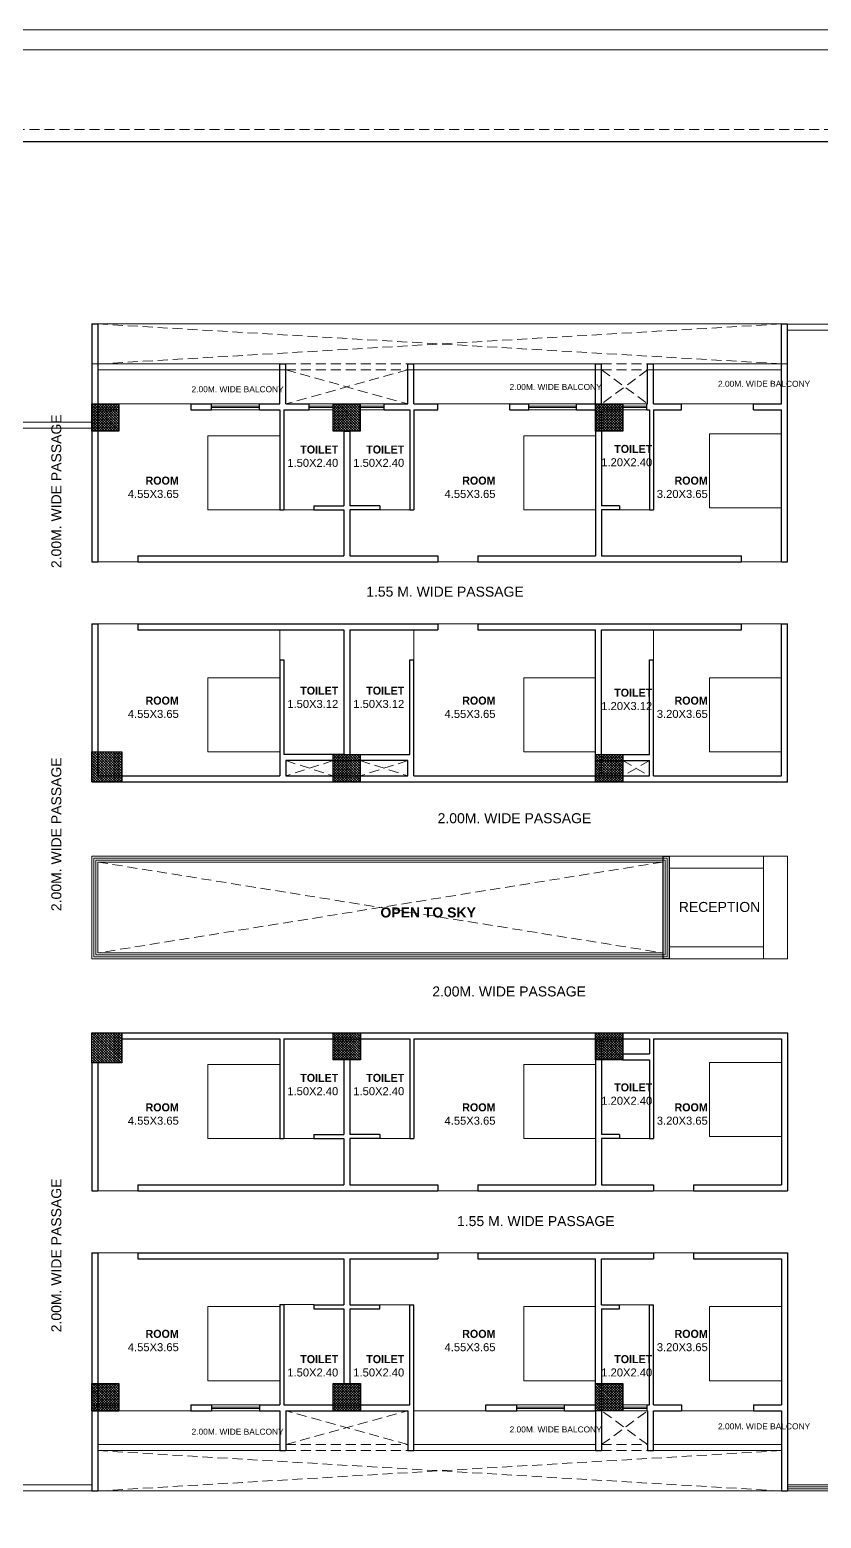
# Model space of a CAD drawing. Header units: feet. Extents: x 1354 to 2117, y 994 to 1430.
# Drawn here: x 1989.07 to 2008.86, y 1351.68 to 1388.89 of the extents above; entities that cross this region are included whole.
import ezdxf

# ---------------------------------------------------------------- set-up
doc = ezdxf.new("R2010")
doc.units = ezdxf.units.FT
doc.linetypes.add('HIDDEN', pattern=[0.375, 0.25, -0.125])
for name, color, linetype, lineweight in [('COLUMN (DCPL)', 10, 'Continuous', 30), ('COLUMN HATCH (DCPL)', 42, 'Continuous', 5), ('door', 42, 'Continuous', 9), ('DUCT (DCPL)', 8, 'HIDDEN', 13), ('Elevation-02_TMOS', 135, 'Continuous', 20), ('Elevation-03_TMOS', 45, 'Continuous', 18), ('H', 253, 'Continuous', 5), ('Railing_TMOS', 98, 'Continuous', 9), ('tex', 7, 'Continuous', 15), ('Text Common_TMOS', 150, 'Continuous', 20), ('wall', 7, 'Continuous', 30), ('WIN', 230, 'Continuous', 9)]:
    doc.layers.add(name, color=color, linetype=linetype, lineweight=lineweight)
doc.styles.add('Arial Narrow', font='arial.ttf')
doc.styles.get("Standard").update_dxf_attribs({"font": 'arial.ttf'})

msp = doc.modelspace()

# ---------------------------------------------------------------- hatches: boundary and pattern name
at = {"layer": 'COLUMN HATCH (DCPL)'}
h = msp.add_hatch(dxfattribs=at)
h.set_pattern_fill('SACNCR', color=256, scale=0.5, angle=450, style=0)
h.set_pattern_definition([(135, (8104.729878, 1047.45529), (-0.03314563037, -0.03314563037), []), (135, (8104.729878, 1047.488436), (-0.03314563037, -0.03314563037), [0, -0.046875])])
h.paths.add_polyline_path([(1990.618, 1378.8556), (1990.618, 1379.5356), (1991.298, 1379.5356), (1991.298, 1378.8556)], flags=0)
h = msp.add_hatch(dxfattribs=at)
h.set_pattern_fill('SACNCR', color=256, scale=0.5, angle=450, style=0)
h.set_pattern_definition([(135, (8104.464878, 1047.455294), (-0.03314563037, -0.03314563037), []), (135, (8104.464878, 1047.48844), (-0.03314563037, -0.03314563037), [0, -0.046875])])
h.paths.add_polyline_path([(1996.653, 1378.8556), (1996.653, 1379.5356), (1997.333, 1379.5356), (1997.333, 1378.8556)], flags=0)
h = msp.add_hatch(dxfattribs=at)
h.set_pattern_fill('SACNCR', color=256, scale=0.5, angle=450, style=0)
h.set_pattern_definition([(135, (8104.729878, 1047.455294), (-0.03314563037, -0.03314563037), []), (135, (8104.729878, 1047.48844), (-0.03314563037, -0.03314563037), [0, -0.046875])])
h.paths.add_polyline_path([(2003.218, 1378.8556), (2003.218, 1379.5356), (2003.898, 1379.5356), (2003.898, 1378.8556)], flags=0)
h = msp.add_hatch(dxfattribs=at)
h.set_pattern_fill('SACNCR', color=256, scale=0.5, angle=450, style=0)
h.set_pattern_definition([(135, (8104.764878, 1048.020294), (-0.03314563037, -0.03314563037), []), (135, (8104.764878, 1048.05344), (-0.03314563037, -0.03314563037), [0, -0.046875])])
h.paths.add_polyline_path([(1990.618, 1370.0856), (1990.618, 1370.8356), (1991.368, 1370.8356), (1991.368, 1370.0856)], flags=0)
h = msp.add_hatch(dxfattribs=at)
h.set_pattern_fill('SACNCR', color=256, scale=0.5, angle=450, style=0)
h.set_pattern_definition([(135, (8104.464878, 1047.985294), (-0.03314563037, -0.03314563037), []), (135, (8104.464878, 1048.01844), (-0.03314563037, -0.03314563037), [0, -0.046875])])
h.paths.add_polyline_path([(1996.653, 1370.0856), (1996.653, 1370.7656), (1997.333, 1370.7656), (1997.333, 1370.0856)], flags=0)
h = msp.add_hatch(dxfattribs=at)
h.set_pattern_fill('SACNCR', color=256, scale=0.5, angle=450, style=0)
h.set_pattern_definition([(135, (8104.729878, 1047.985294), (-0.03314563037, -0.03314563037), []), (135, (8104.729878, 1048.01844), (-0.03314563037, -0.03314563037), [0, -0.046875])])
h.paths.add_polyline_path([(2003.218, 1370.0856), (2003.218, 1370.7656), (2003.898, 1370.7656), (2003.898, 1370.0856)], flags=0)
h = msp.add_hatch(dxfattribs=at)
h.set_pattern_fill('SACNCR', color=256, scale=0.5, angle=450, style=0)
h.set_pattern_definition([(135, (8104.764878, 1047.420286), (-0.03314563037, -0.03314563037), []), (135, (8104.764878, 1047.45343), (-0.03314563037, -0.03314563037), [0, -0.046875])])
h.paths.add_polyline_path([(1990.618, 1363.0639), (1990.618, 1363.8139), (1991.368, 1363.8139), (1991.368, 1363.0639)], flags=0)
h = msp.add_hatch(dxfattribs=at)
h.set_pattern_fill('SACNCR', color=256, scale=0.5, angle=450, style=0)
h.set_pattern_definition([(135, (8104.46558, 1047.455286), (-0.03314563037, -0.03314563037), []), (135, (8104.46558, 1047.48843), (-0.03314563037, -0.03314563037), [0, -0.046875])])
h.paths.add_polyline_path([(1996.6537, 1363.1339), (1996.6537, 1363.8139), (1997.3337, 1363.8139), (1997.3337, 1363.1339)], flags=0)
h = msp.add_hatch(dxfattribs=at)
h.set_pattern_fill('SACNCR', color=256, scale=0.5, angle=450, style=0)
h.set_pattern_definition([(135, (8104.729878, 1047.455286), (-0.03314563037, -0.03314563037), []), (135, (8104.729878, 1047.48843), (-0.03314563037, -0.03314563037), [0, -0.046875])])
h.paths.add_polyline_path([(2003.218, 1363.1339), (2003.218, 1363.8139), (2003.898, 1363.8139), (2003.898, 1363.1339)], flags=0)
h = msp.add_hatch(dxfattribs=at)
h.set_pattern_fill('SACNCR', color=256, scale=0.5, angle=450, style=0)
h.set_pattern_definition([(135, (8104.729878, 1047.985286), (-0.03314563037, -0.03314563037), []), (135, (8104.729878, 1048.01843), (-0.03314563037, -0.03314563037), [0, -0.046875])])
h.paths.add_polyline_path([(1990.618, 1354.3639), (1990.618, 1355.0439), (1991.298, 1355.0439), (1991.298, 1354.3639)], flags=0)
h = msp.add_hatch(dxfattribs=at)
h.set_pattern_fill('SACNCR', color=256, scale=0.5, angle=450, style=0)
h.set_pattern_definition([(135, (8104.46558, 1047.985286), (-0.03314563037, -0.03314563037), []), (135, (8104.46558, 1048.01843), (-0.03314563037, -0.03314563037), [0, -0.046875])])
h.paths.add_polyline_path([(1996.6537, 1354.3639), (1996.6537, 1355.0439), (1997.3337, 1355.0439), (1997.3337, 1354.3639)], flags=0)
h = msp.add_hatch(dxfattribs=at)
h.set_pattern_fill('SACNCR', color=256, scale=0.5, angle=450, style=0)
h.set_pattern_definition([(135, (8104.729878, 1047.985286), (-0.03314563037, -0.03314563037), []), (135, (8104.729878, 1048.01843), (-0.03314563037, -0.03314563037), [0, -0.046875])])
h.paths.add_polyline_path([(2003.218, 1354.3639), (2003.218, 1355.0439), (2003.898, 1355.0439), (2003.898, 1354.3639)], flags=0)

# ---------------------------------------------------------------- linework, layer by layer
at = {"color": 7, "lineweight": 20}
for points in [[(1964.0133, 1388.8852), (2049.7845, 1388.8852), (2049.7845, 1308.746), (1964.0133, 1308.746)], [(1964.5133, 1388.3852), (2049.2845, 1388.3852), (2049.2845, 1309.246), (1964.5133, 1309.246)]]:
    msp.add_lwpolyline(points, close=True, dxfattribs=at)
at = {"layer": 'COLUMN (DCPL)'}
for points in [[(1990.618, 1378.8556), (1990.618, 1379.5356), (1991.298, 1379.5356), (1991.298, 1378.8556)], [(1996.653, 1378.8556), (1996.653, 1379.5356), (1997.333, 1379.5356), (1997.333, 1378.8556)], [(2003.218, 1378.8556), (2003.218, 1379.5356), (2003.898, 1379.5356), (2003.898, 1378.8556)], [(1990.618, 1370.0856), (1990.618, 1370.8356), (1991.368, 1370.8356), (1991.368, 1370.0856)], [(1996.653, 1370.0856), (1996.653, 1370.7656), (1997.333, 1370.7656), (1997.333, 1370.0856)], [(2003.218, 1370.0856), (2003.218, 1370.7656), (2003.898, 1370.7656), (2003.898, 1370.0856)], [(1990.618, 1363.0639), (1990.618, 1363.8139), (1991.368, 1363.8139), (1991.368, 1363.0639)], [(1996.6537, 1363.1339), (1996.6537, 1363.8139), (1997.3337, 1363.8139), (1997.3337, 1363.1339)], [(2003.218, 1363.1339), (2003.218, 1363.8139), (2003.898, 1363.8139), (2003.898, 1363.1339)], [(1990.618, 1354.3639), (1990.618, 1355.0439), (1991.298, 1355.0439), (1991.298, 1354.3639)], [(1996.6537, 1354.3639), (1996.6537, 1355.0439), (1997.3337, 1355.0439), (1997.3337, 1354.3639)], [(2003.218, 1354.3639), (2003.218, 1355.0439), (2003.898, 1355.0439), (2003.898, 1354.3639)]]:
    msp.add_lwpolyline(points, close=True, dxfattribs=at)
at = {"layer": 'door'}
for p, q in [((1991.298, 1379.5356), (1993.098, 1379.5356)), ((1999.268, 1379.5356), (2001.068, 1379.5356)), ((2005.368, 1379.5356), (2007.168, 1379.5356)), ((1995.418, 1376.8856), (1996.168, 1376.8856)), ((1997.818, 1376.8856), (1998.568, 1376.8856)), ((2004.568, 1376.8856), (2003.818, 1376.8856)), ((1991.7681, 1375.5856), (1990.7681, 1375.5856)), ((2000.2681, 1375.5856), (1999.2681, 1375.5856)), ((2007.8681, 1375.5856), (2006.8681, 1375.5856)), ((1991.7681, 1374.0357), (1990.7681, 1374.0357)), ((1995.318, 1373.1347), (1995.3182, 1373.8847)), ((1998.668, 1373.134), (1998.6682, 1373.884)), ((2000.2681, 1374.0337), (1999.2681, 1374.0337)), ((2004.668, 1373.134), (2004.6682, 1373.8827)), ((2007.8681, 1374.032), (2006.8681, 1374.032)), ((1996.168, 1361.1675), (1995.418, 1361.1675)), ((1998.568, 1361.1675), (1997.818, 1361.1675)), ((2004.568, 1361.1675), (2003.818, 1361.1675)), ((1991.7681, 1359.8639), (1990.7681, 1359.8639)), ((2000.2681, 1359.8639), (1999.2681, 1359.8639)), ((2005.6681, 1359.8639), (2004.6681, 1359.8639)), ((1991.7681, 1358.3139), (1990.7681, 1358.3139)), ((2000.2681, 1358.3139), (1999.2681, 1358.3139)), ((2005.6681, 1358.3139), (2004.6681, 1358.3139)), ((1995.418, 1357.0167), (1996.168, 1357.0167)), ((1997.818, 1357.0162), (1998.568, 1357.0162)), ((2003.818, 1357.0162), (2004.568, 1357.0162)), ((1991.298, 1354.3639), (1993.098, 1354.3639)), ((1998.668, 1354.3639), (2000.468, 1354.3639)), ((2005.368, 1354.3639), (2007.168, 1354.3639))]:
    msp.add_line(p, q, dxfattribs=at)
at = {"layer": 'DUCT (DCPL)'}
for p, q in [((1990.768, 1381.5314), (2007.868, 1380.5335)), ((2007.868, 1381.5314), (1990.768, 1380.5314)), ((1995.468, 1380.5314), (1998.518, 1380.5314)), ((2003.368, 1380.5314), (2004.518, 1380.5314)), ((1995.468, 1380.3814), (1998.518, 1379.5356)), ((1998.518, 1380.3814), (1995.468, 1379.5356)), ((1995.468, 1380.3814), (1998.518, 1380.3814)), ((2003.368, 1380.3814), (2004.518, 1380.3814)), ((2003.368, 1380.3814), (2004.518, 1379.5356)), ((2004.518, 1380.3814), (2003.368, 1379.5356)), ((1995.468, 1370.6156), (1996.653, 1370.2344)), ((1996.653, 1370.6156), (1995.468, 1370.2347)), ((1997.333, 1370.6156), (1998.518, 1370.234)), ((1998.518, 1370.6156), (1997.333, 1370.2343)), ((2003.898, 1370.6156), (2004.568, 1370.2327)), ((2004.568, 1370.6156), (2003.898, 1370.2329)), ((1990.768, 1368.0814), (2004.9036, 1365.8097)), ((2004.9036, 1368.0814), (1990.768, 1365.8097)), ((1995.468, 1353.5182), (1998.518, 1354.3639)), ((1998.518, 1353.5182), (1995.468, 1354.3639)), ((2003.368, 1353.5182), (2004.518, 1354.3639)), ((2004.518, 1353.5182), (2003.368, 1354.3639)), ((1990.768, 1353.3682), (2007.868, 1352.3595)), ((2007.868, 1353.3682), (1990.768, 1352.3595)), ((1995.468, 1353.5182), (1998.518, 1353.5182)), ((1995.468, 1353.3682), (1998.518, 1353.3682)), ((2003.368, 1353.5182), (2004.518, 1353.5182)), ((2003.368, 1353.3682), (2004.518, 1353.3682))]:
    msp.add_line(p, q, dxfattribs=at)
at = {"layer": 'Elevation-02_TMOS'}
msp.add_lwpolyline([(2007.418, 1365.6597), (2007.418, 1368.2314), (2008.018, 1368.2314), (2008.018, 1365.6597)], close=True, dxfattribs=at)
at = {"layer": 'Elevation-03_TMOS'}
for p, q in [((2007.418, 1368.2314), (2005.0536, 1368.2314)), ((2007.418, 1367.9314), (2005.0536, 1367.9314)), ((2007.418, 1365.9597), (2005.0536, 1365.9597)), ((2007.418, 1365.6597), (2005.0536, 1365.6597))]:
    msp.add_line(p, q, dxfattribs=at)
at = {"layer": 'H', "linetype": 'HIDDEN'}
msp.add_lwpolyline([(1966.5584, 1386.3911), (2048.0535, 1386.3911), (2048.0535, 1320.9906), (1966.5584, 1320.9906)], close=True, dxfattribs=at)
at = {"layer": 'H'}
for points in [[(1993.518, 1378.7356), (1995.318, 1378.7356), (1995.318, 1376.8856), (1993.518, 1376.8856)], [(2001.418, 1378.7356), (2003.218, 1378.7356), (2003.218, 1376.8856), (2001.418, 1376.8856)], [(2006.068, 1378.7856), (2007.868, 1378.7856), (2007.868, 1376.9356), (2006.068, 1376.9356)], [(1993.518, 1372.6848), (1995.318, 1372.6848), (1995.318, 1370.8348), (1993.518, 1370.8348)], [(2001.418, 1372.6848), (2003.218, 1372.6848), (2003.218, 1370.8348), (2001.418, 1370.8348)], [(2006.068, 1372.6848), (2007.868, 1372.6848), (2007.868, 1370.8348), (2006.068, 1370.8348)], [(1993.518, 1363.0175), (1995.318, 1363.0175), (1995.318, 1361.1675), (1993.518, 1361.1675)], [(2001.418, 1363.0175), (2003.218, 1363.0175), (2003.218, 1361.1675), (2001.418, 1361.1675)], [(2006.068, 1363.0675), (2007.868, 1363.0675), (2007.868, 1361.2175), (2006.068, 1361.2175)], [(1993.518, 1356.9667), (1995.318, 1356.9667), (1995.318, 1355.1167), (1993.518, 1355.1167)], [(2001.418, 1356.9667), (2003.218, 1356.9667), (2003.218, 1355.1167), (2001.418, 1355.1167)], [(2006.068, 1356.9667), (2007.868, 1356.9667), (2007.868, 1355.1167), (2006.068, 1355.1167)]]:
    msp.add_lwpolyline(points, close=True, dxfattribs=at)
at = {"layer": 'Railing_TMOS'}
for p, q in [((1990.768, 1381.5314), (2008.018, 1381.5314)), ((2008.018, 1381.5292), (2014.318, 1381.5292)), ((2008.018, 1381.3792), (2014.318, 1381.3792)), ((1990.618, 1380.5314), (1995.468, 1380.5314)), ((1998.518, 1380.5314), (2003.368, 1380.5314)), ((2004.518, 1380.5314), (2008.018, 1380.5314)), ((1990.768, 1380.3814), (1995.468, 1380.3814)), ((1998.518, 1380.3814), (2003.368, 1380.3814)), ((2004.518, 1380.3814), (2007.868, 1380.3814)), ((1988.618, 1379.0774), (1990.618, 1379.0774)), ((1988.618, 1378.9274), (1990.618, 1378.9274)), ((1990.768, 1353.5182), (1995.318, 1353.5182)), ((1990.768, 1353.3682), (1995.318, 1353.3682)), ((1998.668, 1353.5182), (2003.218, 1353.5182)), ((1998.668, 1353.3682), (2003.218, 1353.3682)), ((2004.668, 1353.5182), (2007.868, 1353.5182)), ((2004.668, 1353.3682), (2007.868, 1353.3682)), ((1988.618, 1352.5095), (1990.618, 1352.5095)), ((2008.018, 1352.5095), (2014.318, 1352.5095)), ((1988.618, 1352.3595), (1990.618, 1352.3595)), ((1990.768, 1352.3595), (2007.868, 1352.3595)), ((2008.018, 1352.4595), (2014.318, 1352.4595)), ((2008.018, 1352.4095), (2014.318, 1352.4095)), ((2008.018, 1352.3595), (2014.318, 1352.3595))]:
    msp.add_line(p, q, dxfattribs=at)
for points in [[(1990.618, 1368.2314), (2005.0536, 1368.2314), (2005.0536, 1365.6597), (1990.618, 1365.6597)], [(1990.668, 1368.1814), (2005.0036, 1368.1814), (2005.0036, 1365.7097), (1990.668, 1365.7097)], [(1990.718, 1368.1314), (2004.9536, 1368.1314), (2004.9536, 1365.7597), (1990.718, 1365.7597)], [(1990.768, 1368.0814), (2004.9036, 1368.0814), (2004.9036, 1365.8097), (1990.768, 1365.8097), (1990.768, 1368.0814)]]:
    msp.add_lwpolyline(points, close=True, dxfattribs=at)
at = {"layer": 'wall'}
for p, q in [((1990.618, 1381.5314), (1990.618, 1375.5856)), ((1990.618, 1381.5314), (1990.768, 1381.5314)), ((1990.768, 1381.5314), (1990.768, 1375.5856)), ((2007.868, 1379.5356), (2007.868, 1381.5314)), ((2007.868, 1381.5314), (2008.018, 1381.5314)), ((2008.018, 1375.5856), (2008.018, 1381.5314)), ((1995.318, 1379.5356), (1995.318, 1380.5314)), ((1995.318, 1380.5314), (1995.468, 1380.5314)), ((1995.468, 1379.5356), (1995.468, 1380.5314)), ((1998.518, 1379.5356), (1998.518, 1380.5314)), ((1998.518, 1380.5314), (1998.668, 1380.5314)), ((1998.668, 1379.5356), (1998.668, 1380.5314)), ((2003.218, 1379.5356), (2003.218, 1380.5314)), ((2003.218, 1380.5314), (2003.368, 1380.5314)), ((2003.368, 1379.5356), (2003.368, 1380.5314)), ((2004.518, 1379.5356), (2004.518, 1380.5314)), ((2004.518, 1380.5314), (2004.668, 1380.5314)), ((2004.668, 1379.5356), (2004.668, 1380.5314)), ((1990.618, 1379.5356), (1991.298, 1379.5356)), ((1990.768, 1379.3856), (1991.298, 1379.3856)), ((1991.298, 1379.5356), (1991.298, 1379.3856)), ((1993.098, 1379.5356), (1993.608, 1379.5356)), ((1993.098, 1379.5356), (1993.098, 1379.3856)), ((1993.098, 1379.3856), (1993.608, 1379.3856)), ((1993.608, 1379.3856), (1993.608, 1379.5356)), ((1994.808, 1379.3856), (1994.808, 1379.5356)), ((1994.808, 1379.5356), (1995.318, 1379.5356)), ((1994.808, 1379.3856), (1995.318, 1379.3856)), ((1995.318, 1379.3856), (1995.318, 1376.8856)), ((1995.418, 1379.3856), (1996.053, 1379.3856)), ((1995.418, 1379.3856), (1995.418, 1376.8856)), ((1995.468, 1379.5356), (1996.053, 1379.5356)), ((1996.053, 1379.3856), (1996.053, 1379.5356)), ((1997.933, 1379.5356), (1998.518, 1379.5356)), ((1997.933, 1379.3856), (1997.933, 1379.5356)), ((1997.933, 1379.3856), (1998.568, 1379.3856)), ((1998.568, 1379.3856), (1998.568, 1376.8856)), ((1998.668, 1379.5356), (1999.268, 1379.5356)), ((1998.668, 1379.3856), (1999.268, 1379.3856)), ((1998.668, 1379.3856), (1998.668, 1376.8856)), ((1999.268, 1379.3856), (1999.268, 1379.5356)), ((2001.068, 1379.5356), (2001.543, 1379.5356)), ((2001.068, 1379.3856), (2001.068, 1379.5356)), ((2001.068, 1379.3856), (2001.543, 1379.3856)), ((2001.543, 1379.3856), (2001.543, 1379.5356)), ((2002.743, 1379.5356), (2003.218, 1379.5356)), ((2002.743, 1379.3856), (2002.743, 1379.5356)), ((2002.743, 1379.3856), (2003.218, 1379.3856)), ((2003.218, 1379.3856), (2003.218, 1375.7356)), ((2003.368, 1379.5356), (2003.898, 1379.5356)), ((2003.368, 1379.3856), (2003.898, 1379.3856)), ((2003.368, 1379.3856), (2003.368, 1376.9856)), ((2003.898, 1379.3856), (2003.898, 1379.5356)), ((2004.498, 1379.3856), (2004.498, 1379.5356)), ((2004.498, 1379.5356), (2004.518, 1379.5356)), ((2004.498, 1379.3856), (2004.568, 1379.3856)), ((2004.568, 1379.3856), (2004.568, 1376.8856)), ((2004.668, 1379.5356), (2005.368, 1379.5356)), ((2004.668, 1379.3856), (2005.368, 1379.3856)), ((2004.668, 1379.3856), (2004.668, 1376.8856)), ((2005.368, 1379.3856), (2005.368, 1379.5356)), ((2007.168, 1379.5356), (2007.868, 1379.5356)), ((2007.168, 1379.3856), (2007.168, 1379.5356)), ((2007.168, 1379.3856), (2007.868, 1379.3856)), ((2007.868, 1375.5856), (2007.868, 1379.3856)), ((1996.918, 1378.8556), (1996.918, 1376.9856)), ((1996.918, 1378.8556), (1997.068, 1378.8556)), ((1997.068, 1378.8556), (1997.068, 1376.9856)), ((1995.318, 1376.8856), (1995.418, 1376.8856)), ((1996.168, 1376.9856), (1996.168, 1376.8856)), ((1996.168, 1376.9856), (1996.918, 1376.9856)), ((1996.168, 1376.8856), (1996.918, 1376.8856)), ((1996.918, 1376.8856), (1996.918, 1375.7356)), ((1997.818, 1376.9856), (1997.068, 1376.9856)), ((1997.068, 1376.8856), (1997.068, 1375.7356)), ((1997.818, 1376.8856), (1997.068, 1376.8856)), ((1997.818, 1376.9856), (1997.818, 1376.8856)), ((1998.568, 1376.8856), (1998.668, 1376.8856)), ((2003.818, 1376.9856), (2003.368, 1376.9856)), ((2003.368, 1376.8856), (2003.368, 1375.7356)), ((2003.818, 1376.8856), (2003.368, 1376.8856)), ((2003.818, 1376.9856), (2003.818, 1376.8856)), ((2004.568, 1376.8856), (2004.668, 1376.8856)), ((1990.618, 1375.5856), (1990.768, 1375.5856)), ((1991.768, 1375.7356), (1996.918, 1375.7356)), ((1991.768, 1375.7356), (1991.768, 1375.5856)), ((1991.768, 1375.5856), (1999.268, 1375.5856)), ((1997.068, 1375.7356), (1999.268, 1375.7356)), ((1999.268, 1375.7356), (1999.268, 1375.5856)), ((2000.268, 1375.7356), (2003.218, 1375.7356)), ((2000.268, 1375.7356), (2000.268, 1375.5856)), ((2000.268, 1375.5856), (2006.868, 1375.5856)), ((2003.368, 1375.7356), (2006.868, 1375.7356)), ((2006.868, 1375.5856), (2006.868, 1375.7356)), ((2007.868, 1375.5856), (2008.018, 1375.5856)), ((1990.618, 1374.0357), (1990.768, 1374.0357)), ((1990.618, 1374.0357), (1990.618, 1370.0857)), ((1990.768, 1374.0357), (1990.768, 1370.2357)), ((1991.768, 1374.0357), (1991.768, 1373.8855)), ((1991.768, 1374.0355), (1999.268, 1374.0339)), ((1991.768, 1373.8855), (1996.918, 1373.8844)), ((1996.918, 1373.8844), (1996.918, 1370.7656)), ((1997.068, 1373.8843), (1999.268, 1373.8839)), ((1997.068, 1373.8843), (1997.068, 1370.7656)), ((1999.268, 1374.0339), (1999.268, 1373.8839)), ((2000.268, 1374.0337), (2006.868, 1374.0322)), ((2000.268, 1374.0337), (2000.268, 1373.8837)), ((2000.268, 1373.8837), (2003.218, 1373.883)), ((2003.218, 1374.033), (2003.218, 1374.0343)), ((2003.218, 1370.2343), (2003.218, 1373.883)), ((2003.368, 1374.033), (2003.368, 1374.0343)), ((2003.368, 1373.883), (2006.868, 1373.8822)), ((2003.368, 1370.2343), (2003.368, 1373.883)), ((2006.868, 1373.8822), (2006.868, 1374.0322)), ((2007.868, 1374.032), (2008.0189, 1374.032)), ((2007.868, 1370.232), (2007.868, 1374.032)), ((2008.018, 1370.0815), (2008.018, 1374.032)), ((1995.318, 1373.1347), (1995.418, 1373.1347)), ((1995.318, 1373.1347), (1995.318, 1370.2347)), ((1995.418, 1373.1347), (1995.418, 1370.7656)), ((1998.568, 1373.134), (1998.668, 1373.134)), ((1998.568, 1370.7656), (1998.568, 1373.134)), ((1998.668, 1370.234), (1998.668, 1373.134)), ((2004.568, 1370.7656), (2004.568, 1373.134)), ((2004.568, 1373.134), (2004.668, 1373.134)), ((2004.668, 1370.2327), (2004.668, 1373.134)), ((1996.918, 1370.7656), (1995.418, 1370.7656)), ((1997.068, 1370.7656), (1998.568, 1370.7656)), ((2003.218, 1370.7656), (2004.568, 1370.7656)), ((1995.468, 1370.6156), (1995.468, 1370.2347)), ((1998.518, 1370.6156), (1995.468, 1370.6156)), ((1998.518, 1370.234), (1998.518, 1370.6156)), ((2003.218, 1370.6156), (2004.568, 1370.6156)), ((2004.568, 1370.2327), (2004.568, 1370.6156)), ((1990.618, 1370.0857), (2008.018, 1370.082)), ((1990.768, 1370.2357), (1995.318, 1370.2347)), ((1993.1505, 1370.085), (1993.1505, 1370.0852)), ((1993.3005, 1370.085), (1993.3005, 1370.0852)), ((1995.468, 1370.2347), (1998.518, 1370.234)), ((1998.668, 1370.234), (2004.568, 1370.2327)), ((2004.668, 1370.2327), (2007.868, 1370.232)), ((2007.868, 1370.0815), (2007.868, 1370.082)), ((1991.368, 1363.8139), (2008.018, 1363.8139)), ((1991.368, 1363.6639), (1995.318, 1363.6639)), ((1995.318, 1363.6639), (1995.318, 1361.1675)), ((1995.418, 1363.6639), (1998.568, 1363.6639)), ((1995.418, 1363.6639), (1995.418, 1361.1675)), ((1998.568, 1363.6639), (1998.568, 1361.1675)), ((1998.668, 1363.6639), (2004.568, 1363.6639)), ((1998.668, 1363.6639), (1998.668, 1361.1675)), ((2003.218, 1363.6675), (2003.218, 1360.0139)), ((2003.368, 1363.6675), (2003.368, 1361.2675)), ((2004.568, 1363.6639), (2004.568, 1363.2839)), ((2004.668, 1363.6639), (2007.868, 1363.6639)), ((2004.668, 1363.6639), (2004.668, 1361.1675)), ((2007.868, 1363.6639), (2007.868, 1360.0139)), ((2008.018, 1363.8139), (2008.018, 1359.8639)), ((2003.898, 1363.2839), (2004.568, 1363.2839)), ((1990.618, 1363.0639), (1990.618, 1359.8639)), ((1990.768, 1363.0639), (1990.768, 1359.8639)), ((1996.918, 1363.1375), (1996.918, 1361.2675)), ((1997.068, 1363.1375), (1997.068, 1361.2675)), ((2003.898, 1363.1339), (2004.568, 1363.1339)), ((2004.568, 1363.1339), (2004.568, 1361.1675)), ((1995.318, 1361.1675), (1995.418, 1361.1675)), ((1996.168, 1361.2675), (1996.168, 1361.1675)), ((1996.168, 1361.2675), (1996.918, 1361.2675)), ((1996.168, 1361.1675), (1996.918, 1361.1675)), ((1996.918, 1361.1675), (1996.918, 1360.0139)), ((1997.818, 1361.2675), (1997.068, 1361.2675)), ((1997.068, 1361.1675), (1997.068, 1360.0139)), ((1997.818, 1361.1675), (1997.068, 1361.1675)), ((1997.818, 1361.2675), (1997.818, 1361.1675)), ((1998.568, 1361.1675), (1998.668, 1361.1675)), ((2003.818, 1361.2675), (2003.368, 1361.2675)), ((2003.368, 1361.1675), (2003.368, 1360.0139)), ((2003.818, 1361.1675), (2003.368, 1361.1675)), ((2003.818, 1361.2675), (2003.818, 1361.1675)), ((2004.568, 1361.1675), (2004.668, 1361.1675)), ((1991.768, 1360.0139), (1991.768, 1359.8639)), ((1991.768, 1360.0139), (1996.918, 1360.0139)), ((1997.068, 1360.0139), (1999.268, 1360.0139)), ((1999.268, 1360.0139), (1999.268, 1359.8639)), ((2000.268, 1360.0139), (2003.218, 1360.0139)), ((2000.268, 1360.0139), (2000.268, 1359.8639)), ((2003.368, 1360.0139), (2004.668, 1360.0139)), ((2004.668, 1360.0139), (2004.668, 1359.8639)), ((2005.668, 1360.0139), (2007.868, 1360.0139)), ((2005.668, 1360.0139), (2005.668, 1359.8639)), ((1990.618, 1359.8639), (1990.768, 1359.8639)), ((1991.768, 1359.8639), (1999.268, 1359.8639)), ((2000.268, 1359.8639), (2004.668, 1359.8639)), ((2005.668, 1359.8639), (2008.018, 1359.8639)), ((1990.618, 1358.3139), (1990.768, 1358.3139)), ((1990.618, 1358.3139), (1990.618, 1352.3595)), ((1990.768, 1358.3139), (1990.768, 1352.3595)), ((1991.768, 1358.3139), (1999.268, 1358.3139)), ((1991.768, 1358.3139), (1991.768, 1358.1639)), ((1991.768, 1358.1639), (1996.918, 1358.1639)), ((1996.918, 1358.3162), (1996.918, 1358.3139)), ((1996.918, 1358.1639), (1996.918, 1357.0164)), ((1997.068, 1358.3162), (1997.068, 1358.3139)), ((1997.068, 1358.1639), (1999.268, 1358.1639)), ((1997.068, 1358.1639), (1997.068, 1357.0163)), ((1999.268, 1358.3139), (1999.268, 1358.1639)), ((2000.268, 1358.3139), (2004.668, 1358.3139)), ((2000.268, 1358.3139), (2000.268, 1358.1639)), ((2000.268, 1358.1639), (2003.218, 1358.1639)), ((2003.218, 1354.5139), (2003.218, 1358.1639)), ((2003.368, 1358.1639), (2004.668, 1358.1639)), ((2003.368, 1357.0163), (2003.368, 1358.1639)), ((2004.668, 1358.3139), (2004.668, 1358.1639)), ((2005.668, 1358.3139), (2008.018, 1358.3139)), ((2005.668, 1358.3139), (2005.668, 1358.1639)), ((2005.668, 1358.1639), (2007.868, 1358.1639)), ((2007.868, 1358.1639), (2007.868, 1354.5139)), ((2008.018, 1358.3139), (2008.018, 1352.3595)), ((1995.318, 1357.0167), (1995.418, 1357.0167)), ((1995.318, 1357.0167), (1995.318, 1354.5139)), ((1995.418, 1357.0167), (1995.418, 1354.5139)), ((1996.168, 1357.0167), (1996.168, 1356.9165)), ((1996.168, 1357.0165), (1996.918, 1357.0164)), ((1997.068, 1357.0163), (1997.818, 1357.0162)), ((1997.818, 1356.9162), (1997.818, 1357.0162)), ((1998.568, 1357.016), (1998.668, 1357.016)), ((1998.568, 1354.5139), (1998.568, 1357.016)), ((1998.668, 1353.3682), (1998.668, 1357.016)), ((2003.368, 1357.0163), (2003.818, 1357.0162)), ((2003.818, 1356.9162), (2003.818, 1357.0162)), ((2004.568, 1354.5139), (2004.568, 1357.016)), ((2004.568, 1357.016), (2004.668, 1357.016)), ((2004.668, 1354.5139), (2004.668, 1357.016)), ((1996.168, 1356.9165), (1996.918, 1356.9164)), ((1996.918, 1356.9164), (1996.918, 1355.0439)), ((1997.068, 1356.9163), (1997.068, 1355.0439)), ((1997.068, 1356.9163), (1997.818, 1356.9162)), ((2003.368, 1356.9163), (2003.368, 1353.3682)), ((2003.368, 1356.9163), (2003.818, 1356.9162)), ((1996.918, 1355.0439), (1997.068, 1355.0439)), ((1990.618, 1354.5139), (1991.298, 1354.5139)), ((1990.618, 1354.3639), (1991.298, 1354.3639)), ((1993.098, 1354.5139), (1993.608, 1354.5139)), ((1993.098, 1354.5139), (1993.098, 1354.3639)), ((1993.098, 1354.3639), (1993.608, 1354.3639)), ((1993.608, 1354.5139), (1993.608, 1354.3639)), ((1994.808, 1354.5139), (1995.318, 1354.5139)), ((1994.808, 1354.5139), (1994.808, 1354.3639)), ((1994.808, 1354.3639), (1995.318, 1354.3639)), ((1995.318, 1354.3639), (1995.318, 1353.3682)), ((1995.418, 1354.5139), (1998.568, 1354.5139)), ((1995.468, 1354.3639), (1998.518, 1354.3639)), ((1995.468, 1354.3639), (1995.468, 1353.3682)), ((1998.518, 1354.3639), (1998.518, 1353.3682)), ((2000.468, 1354.5139), (2001.243, 1354.5139)), ((2000.468, 1354.3639), (2000.468, 1354.5139)), ((2000.468, 1354.3639), (2001.243, 1354.3639)), ((2001.243, 1354.3639), (2001.243, 1354.5139)), ((2002.443, 1354.3639), (2002.443, 1354.5139)), ((2002.443, 1354.5139), (2003.218, 1354.5139)), ((2002.443, 1354.3639), (2003.218, 1354.3639)), ((2003.218, 1354.3639), (2003.218, 1353.3682)), ((2004.498, 1354.5139), (2004.568, 1354.5139)), ((2004.498, 1354.5139), (2004.498, 1354.3639)), ((2004.498, 1354.3639), (2004.518, 1354.3639)), ((2004.518, 1354.3639), (2004.518, 1353.3682)), ((2004.668, 1354.5139), (2005.368, 1354.5139)), ((2004.668, 1354.3639), (2005.368, 1354.3639)), ((2004.668, 1353.3682), (2004.668, 1354.3639)), ((2005.368, 1354.5139), (2005.368, 1354.3639)), ((2007.168, 1354.5139), (2007.868, 1354.5139)), ((2007.168, 1354.5139), (2007.168, 1354.3639)), ((2007.168, 1354.3639), (2007.868, 1354.3639)), ((2007.868, 1354.3639), (2007.868, 1352.3595)), ((1995.318, 1353.3682), (1995.468, 1353.3682)), ((1998.518, 1353.3682), (1998.668, 1353.3682)), ((2003.218, 1353.3682), (2003.368, 1353.3682)), ((2004.518, 1353.3682), (2004.668, 1353.3682)), ((1990.618, 1352.3595), (1990.768, 1352.3595)), ((2007.868, 1352.3595), (2008.018, 1352.3595))]:
    msp.add_line(p, q, dxfattribs=at)
msp.add_lwpolyline([(1966.8584, 1386.0911), (2047.7535, 1386.0911), (2047.7535, 1321.2906), (1966.8584, 1321.2906)], close=True, dxfattribs=at)
msp.add_lwpolyline([(2005.0536, 1368.2314), (2005.0536, 1365.6597), (2004.9036, 1365.6597), (2004.9036, 1368.2314), (2005.0536, 1368.2314)], dxfattribs=at)
at = {"layer": 'WIN'}
for p, q in [((1993.608, 1379.5356), (1994.808, 1379.5356)), ((1993.608, 1379.4756), (1994.808, 1379.4756)), ((1994.808, 1379.4456), (1993.608, 1379.4456)), ((1994.808, 1379.3856), (1993.608, 1379.3856)), ((1996.053, 1379.5356), (1996.653, 1379.5356)), ((1996.053, 1379.4756), (1996.653, 1379.4756)), ((1996.053, 1379.4456), (1996.653, 1379.4456)), ((1996.053, 1379.3856), (1996.653, 1379.3856)), ((1997.333, 1379.5356), (1997.933, 1379.5356)), ((1997.333, 1379.4756), (1997.933, 1379.4756)), ((1997.333, 1379.4456), (1997.933, 1379.4456)), ((1997.333, 1379.3856), (1997.933, 1379.3856)), ((2001.543, 1379.5356), (2002.743, 1379.5356)), ((2001.543, 1379.4756), (2002.743, 1379.4756)), ((2002.743, 1379.4456), (2001.543, 1379.4456)), ((2002.743, 1379.3856), (2001.543, 1379.3856)), ((2003.898, 1379.5356), (2004.498, 1379.5356)), ((2003.898, 1379.4756), (2004.498, 1379.4756)), ((2003.898, 1379.4456), (2004.498, 1379.4456)), ((2003.898, 1379.3856), (2004.498, 1379.3856)), ((1993.608, 1354.5139), (1994.808, 1354.5139)), ((1993.608, 1354.4539), (1994.808, 1354.4539)), ((1994.808, 1354.4239), (1993.608, 1354.4239)), ((1994.808, 1354.3639), (1993.608, 1354.3639)), ((2001.243, 1354.5139), (2002.443, 1354.5139)), ((2001.243, 1354.4539), (2002.443, 1354.4539)), ((2002.443, 1354.4239), (2001.243, 1354.4239)), ((2002.443, 1354.3639), (2001.243, 1354.3639)), ((2003.898, 1354.5139), (2004.498, 1354.5139)), ((2003.898, 1354.4539), (2004.498, 1354.4539)), ((2004.498, 1354.4239), (2003.898, 1354.4239)), ((2004.498, 1354.3639), (2003.898, 1354.3639))]:
    msp.add_line(p, q, dxfattribs=at)

# ---------------------------------------------------------------- texts
at = {"layer": 'tex', "char_height": 0.2, "width": 1.363256, "attachment_point": 9}
for s, insert in [('{\\fCentury Gothic|b1|i0|c0|p34;\\W1.82440; }{\\fCentury Gothic|b1|i0|c0|p34;TOILET}\\P1.50X2.40', (1996.7813, 1377.9567)), ('{\\fCentury Gothic|b1|i0|c0|p34;\\W1.82440; }{\\fCentury Gothic|b1|i0|c0|p34;TOILET}\\P1.50X2.40', (1998.4313, 1377.9567)), ('{\\fCentury Gothic|b1|i0|c0|p34;\\W1.82440; }{\\fCentury Gothic|b1|i0|c0|p34;TOILET}\\P1.20X2.40', (2004.6326, 1377.9717)), ('{\\fCentury Gothic|b1|i0|c0|p34;\\W1.65202; }{\\fCentury Gothic|b1|i0|c0|p34;ROOM}\\P4.55X3.65', (1992.7936, 1377.1796)), ('{\\fCentury Gothic|b1|i0|c0|p34;\\W1.65202; }{\\fCentury Gothic|b1|i0|c0|p34;ROOM}\\P4.55X3.65', (2000.7131, 1377.1796)), ('{\\fCentury Gothic|b1|i0|c0|p34;\\W1.54695; }{\\fCentury Gothic|b1|i0|c0|p34;ROOM}\\P3.20X3.65', (2006.0216, 1377.1796)), ('{\\fCentury Gothic|b1|i0|c0|p34;\\W1.65202; }{\\fCentury Gothic|b1|i0|c0|p34;ROOM}\\P4.55X3.65', (1992.7936, 1371.6806)), ('{\\fCentury Gothic|b1|i0|c0|p34;\\W1.80688; }{\\fCentury Gothic|b1|i0|c0|p34;TOILET}\\P1.50X3.12', (1996.7813, 1371.9298)), ('{\\fCentury Gothic|b1|i0|c0|p34;\\W1.80688; }{\\fCentury Gothic|b1|i0|c0|p34;TOILET}\\P1.50X3.12', (1998.4313, 1371.9298)), ('{\\fCentury Gothic|b1|i0|c0|p34;\\W1.65202; }{\\fCentury Gothic|b1|i0|c0|p34;ROOM}\\P4.55X3.65', (2000.7131, 1371.6806)), ('{\\fCentury Gothic|b1|i0|c0|p34;\\W1.80688; }{\\fCentury Gothic|b1|i0|c0|p34;TOILET}\\P1.20X3.12', (2004.6326, 1371.8773)), ('{\\fCentury Gothic|b1|i0|c0|p34;\\W1.54695; }{\\fCentury Gothic|b1|i0|c0|p34;ROOM}\\P3.20X3.65', (2006.0216, 1371.6806)), ('{\\fCentury Gothic|b1|i0|c0|p34;\\W1.82440; }{\\fCentury Gothic|b1|i0|c0|p34;TOILET}\\P1.50X2.40', (1996.7813, 1362.2498)), ('{\\fCentury Gothic|b1|i0|c0|p34;\\W1.82440; }{\\fCentury Gothic|b1|i0|c0|p34;TOILET}\\P1.50X2.40', (1998.4313, 1362.2498)), ('{\\fCentury Gothic|b1|i0|c0|p34;\\W1.82440; }{\\fCentury Gothic|b1|i0|c0|p34;TOILET}\\P1.20X2.40', (2004.6326, 1362.0112)), ('{\\fCentury Gothic|b1|i0|c0|p34;\\W1.65202; }{\\fCentury Gothic|b1|i0|c0|p34;ROOM}\\P4.55X3.65', (1992.7936, 1361.5128)), ('{\\fCentury Gothic|b1|i0|c0|p34;\\W1.65202; }{\\fCentury Gothic|b1|i0|c0|p34;ROOM}\\P4.55X3.65', (2000.7131, 1361.5128)), ('{\\fCentury Gothic|b1|i0|c0|p34;\\W1.54695; }{\\fCentury Gothic|b1|i0|c0|p34;ROOM}\\P3.20X3.65', (2006.0216, 1361.5128)), ('{\\fCentury Gothic|b1|i0|c0|p34;\\W1.65202; }{\\fCentury Gothic|b1|i0|c0|p34;ROOM}\\P4.55X3.65', (1992.7936, 1355.8508)), ('{\\fCentury Gothic|b1|i0|c0|p34;\\W1.65202; }{\\fCentury Gothic|b1|i0|c0|p34;ROOM}\\P4.55X3.65', (2000.7131, 1355.8508)), ('{\\fCentury Gothic|b1|i0|c0|p34;\\W1.54695; }{\\fCentury Gothic|b1|i0|c0|p34;ROOM}\\P3.20X3.65', (2006.0216, 1355.8508)), ('{\\fCentury Gothic|b1|i0|c0|p34;\\W1.82440; }{\\fCentury Gothic|b1|i0|c0|p34;TOILET}\\P1.50X2.40', (1996.7813, 1355.2186)), ('{\\fCentury Gothic|b1|i0|c0|p34;\\W1.82440; }{\\fCentury Gothic|b1|i0|c0|p34;TOILET}\\P1.50X2.40', (1998.4313, 1355.2186)), ('{\\fCentury Gothic|b1|i0|c0|p34;\\W1.82440; }{\\fCentury Gothic|b1|i0|c0|p34;TOILET}\\P1.20X2.40', (2004.6326, 1355.2186))]:
    msp.add_mtext(s, dxfattribs=dict(at, insert=insert))
at = {"layer": 'Text Common_TMOS', "attachment_point": 1, "style": 'Arial Narrow'}
for s, insert, char_height in [('2.00M. WIDE BALCONY ', (2001.0653, 1380.0318), 0.15), ('2.00M. WIDE BALCONY ', (2006.2774, 1380.1098), 0.15), ('2.00M. WIDE BALCONY ', (1993.112, 1379.9751), 0.15), ('1.55 M. WIDE PASSAGE', (1997.4801, 1374.9645), 0.25), ('2.00M. WIDE PASSAGE', (1999.266, 1369.3017), 0.25), ('{\\fArial|b1|i0|c0|p34;OPEN TO SKY}', (1997.8358, 1366.9455), 0.25), ('2.00M. WIDE PASSAGE', (1999.1324, 1364.9712), 0.25), ('1.55 M. WIDE PASSAGE', (1999.7513, 1359.2305), 0.25), ('2.00M. WIDE BALCONY ', (2001.0653, 1353.9725), 0.15), ('2.00M. WIDE BALCONY ', (2006.2774, 1354.0505), 0.15), ('2.00M. WIDE BALCONY ', (1993.112, 1353.9158), 0.15)]:
    msp.add_mtext(s, dxfattribs=dict(at, insert=insert, char_height=char_height))
at = {"layer": 'Text Common_TMOS', "char_height": 0.25, "attachment_point": 1, "rotation": 90, "style": 'Arial Narrow'}
for insert in [(1989.6051, 1375.4289), (1989.6051, 1366.8545), (1989.6051, 1356.3258)]:
    msp.add_mtext('2.00M. WIDE PASSAGE', dxfattribs=dict(at, insert=insert))
at = {"layer": 'Text Common_TMOS', "insert": (2005.2976, 1367.0835), "char_height": 0.25, "width": 1.949749, "attachment_point": 1, "style": 'Arial Narrow'}
msp.add_mtext('RECEPTION', dxfattribs=at)

doc.saveas('drawing.dxf')
